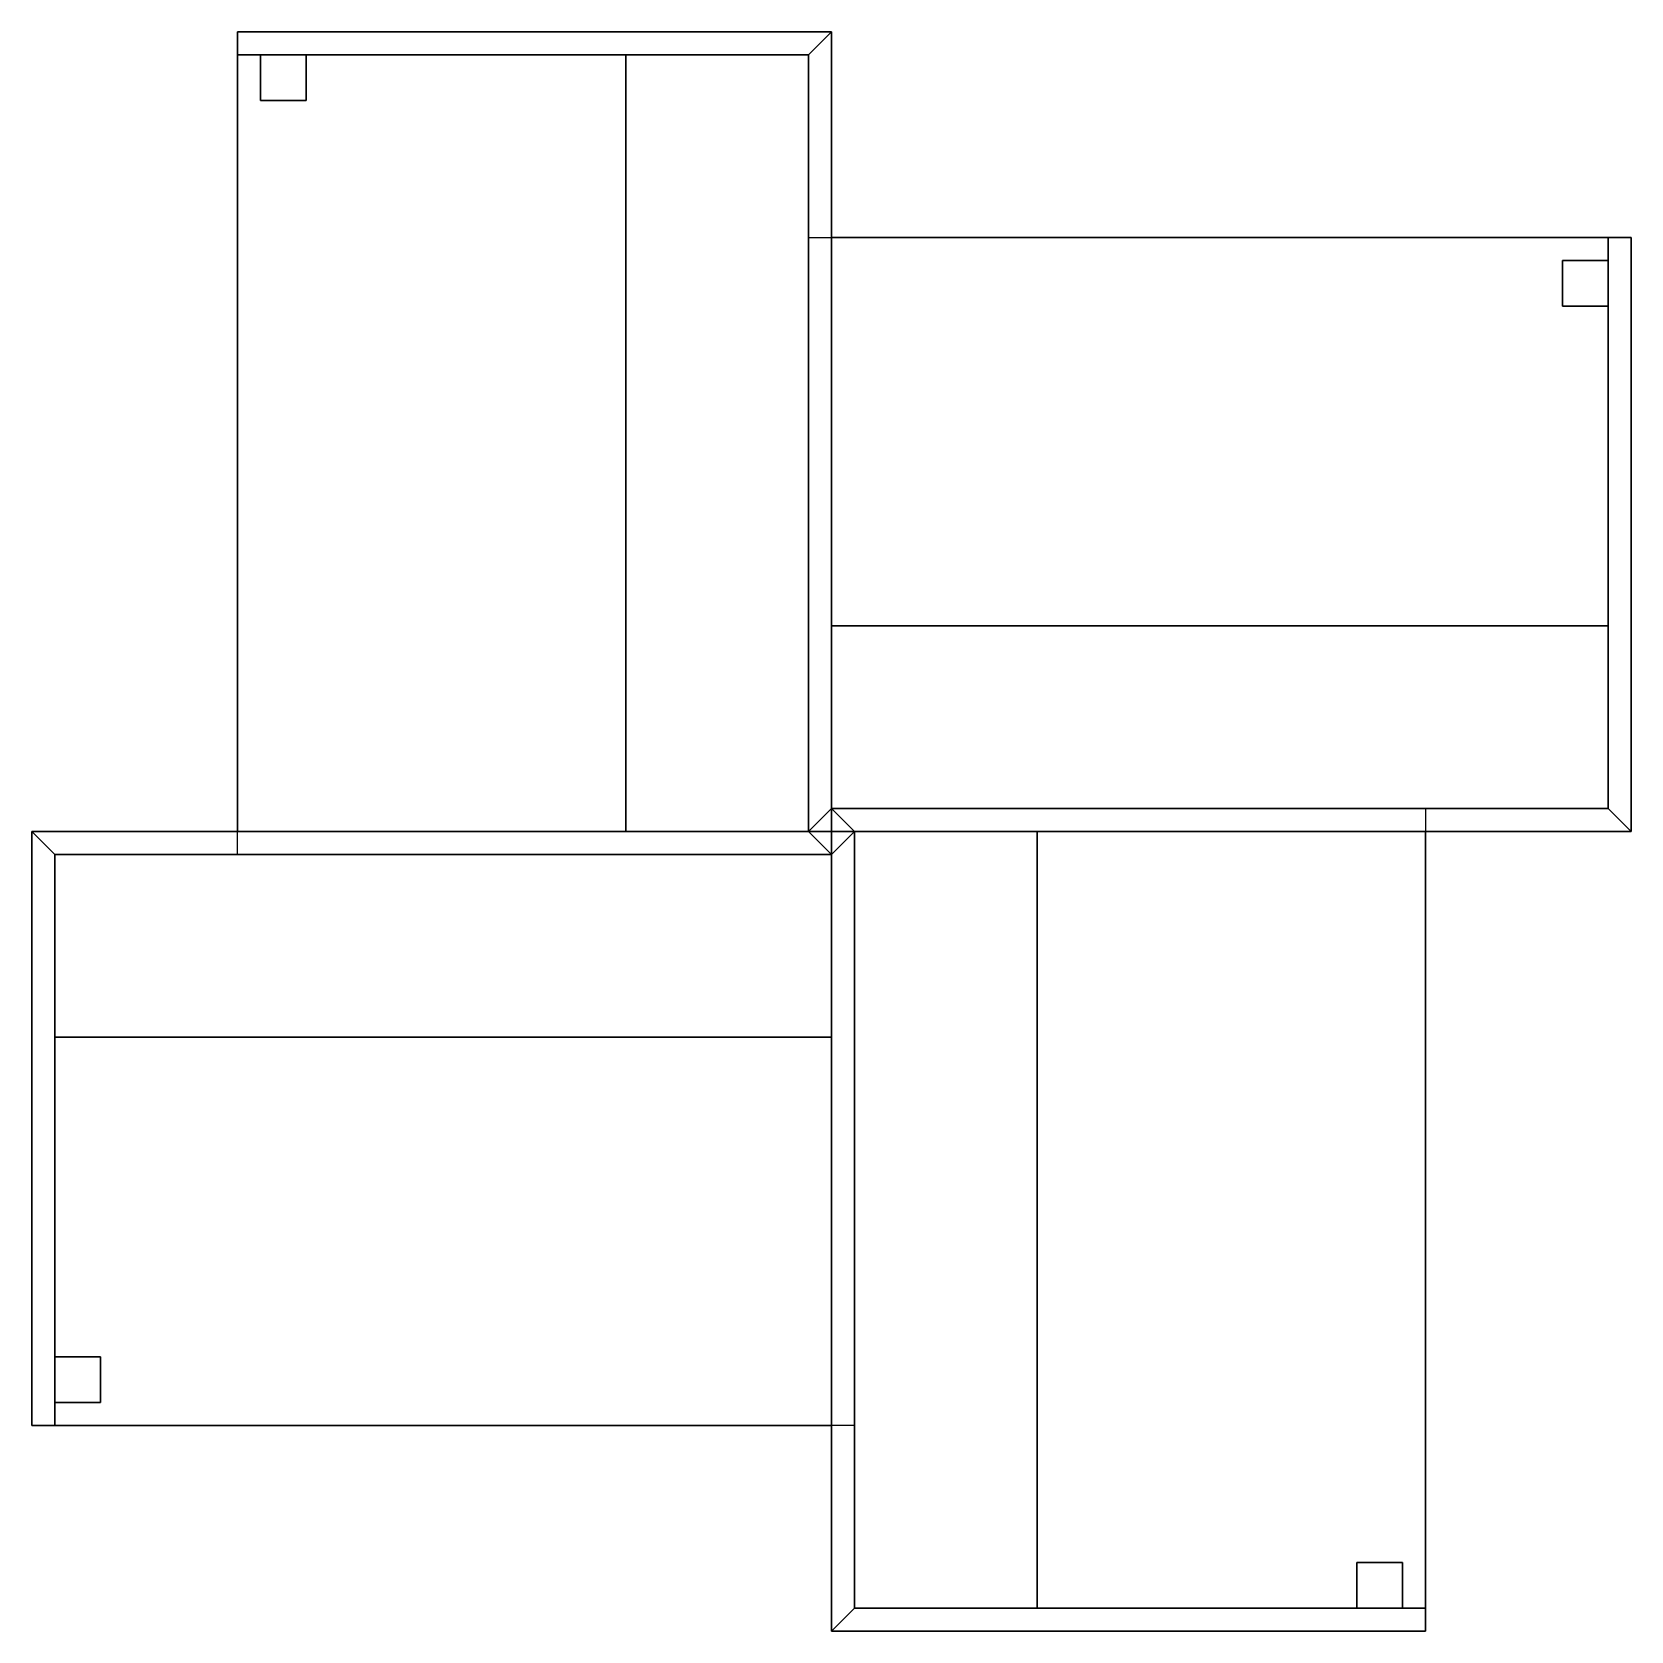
# Model space of a CAD drawing. Extents: x 0 to 1.78, y 0 to 1.78.
import ezdxf

# ---------------------------------------------------------------- set-up
doc = ezdxf.new("R2010")
doc.units = 0
doc.header["$LTSCALE"] = 2
doc.layers.get('0').update_dxf_attribs({"linetype": 'CONTINUOUS'})

msp = doc.modelspace()

# ---------------------------------------------------------------- linework, layer by layer
at = {"color": 0, "linetype": 'BYBLOCK'}
for points in [[(0.2286, 1.778, 0.9144), (0.2286, 1.7526, 0.9144), (0.8636, 1.7526, 0.9144), (0.889, 1.778, 0.9144)], [(0.2286, 1.7526, 0.508), (0.2286, 1.778, 0.4826), (0.2286, 1.778, 0.9144), (0.2286, 1.7526, 0.9144)], [(0.2286, 0.889, 0.4826), (0.2286, 0.889, 0.508), (0.2286, 1.7526, 0.508), (0.2286, 1.778, 0.4826)], [(0.889, 0.8636, 0.4826), (0.2286, 0.8636, 0.4826), (0.2286, 1.778, 0.4826), (0.889, 1.778, 0.4826)], [(0.889, 1.778, 0.4826), (0.889, 1.778, 0.9144), (0.2286, 1.778, 0.9144), (0.2286, 1.778, 0.4826)], [(0.889, 0.9144, 0.9144), (0.8636, 0.889, 0.9144), (0.8636, 1.7526, 0.9144), (0.889, 1.778, 0.9144)], [(0.889, 0.9144, 0.508), (0.889, 0.9144, 0.9144), (0.889, 1.778, 0.9144), (0.889, 1.778, 0.508)], [(0.889, 1.5494, 0.4826), (0.889, 1.5494, 0.508), (0.889, 1.778, 0.508), (0.889, 1.778, 0.4826)], [(0.8636, 1.7526, 0.508), (0.8636, 1.7526, 0.9144), (0.2286, 1.7526, 0.9144), (0.2286, 1.7526, 0.508)], [(0.8636, 0.889, 0.508), (0.2286, 0.889, 0.508), (0.2286, 1.7526, 0.508), (0.8636, 1.7526, 0.508)], [(0.254, 1.7526), (0.254, 1.7018), (0.254, 1.7018, 0.4826), (0.254, 1.7526, 0.4826)], [(0.3048, 1.7526, 0.4826), (0.254, 1.7526, 0.4826), (0.254, 1.7526), (0.3048, 1.7526)], [(0.3048, 1.7018), (0.3048, 1.7018, 0.4826), (0.3048, 1.7526, 0.4826), (0.3048, 1.7526)], [(0.6604, 1.7526, 0.7874), (0.6604, 1.7526, 0.8128), (0.6604, 0.889, 0.8128), (0.6604, 0.889, 0.7874)], [(0.8636, 1.7526, 0.7874), (0.8636, 0.889, 0.7874), (0.6604, 0.889, 0.7874), (0.6604, 1.7526, 0.7874)], [(0.8636, 1.7526, 0.8128), (0.8636, 0.889, 0.8128), (0.6604, 0.889, 0.8128), (0.6604, 1.7526, 0.8128)], [(0.8636, 0.889, 0.4826), (0.8636, 0.889, 0.9144), (0.8636, 1.7526, 0.9144), (0.8636, 1.7526, 0.4826)], [(0.3048, 1.7018, 0.4826), (0.254, 1.7018, 0.4826), (0.254, 1.7018), (0.3048, 1.7018)], [(0.8636, 0.889, 0.4826), (0.8636, 1.5494, 0.4826), (1.778, 1.5494, 0.4826), (1.778, 0.889, 0.4826)], [(0.889, 1.5494, 0.4826), (0.889, 1.5494, 0.508), (1.7526, 1.5494, 0.508), (1.778, 1.5494, 0.4826)], [(0.889, 0.9144, 0.508), (0.889, 1.5494, 0.508), (1.7526, 1.5494, 0.508), (1.7526, 0.9144, 0.508)], [(1.778, 1.5494, 0.9144), (1.7526, 1.5494, 0.9144), (1.7526, 0.9144, 0.9144), (1.778, 0.889, 0.9144)], [(1.7526, 1.5494, 0.508), (1.778, 1.5494, 0.4826), (1.778, 1.5494, 0.9144), (1.7526, 1.5494, 0.9144)], [(1.7526, 0.9144, 0.508), (1.7526, 0.9144, 0.9144), (1.7526, 1.5494, 0.9144), (1.7526, 1.5494, 0.508)], [(1.778, 0.889, 0.4826), (1.778, 0.889, 0.9144), (1.778, 1.5494, 0.9144), (1.778, 1.5494, 0.4826)], [(1.7526, 1.524), (1.7018, 1.524), (1.7018, 1.524, 0.4826), (1.7526, 1.524, 0.4826)], [(1.7018, 1.4732, 0.4826), (1.7018, 1.524, 0.4826), (1.7018, 1.524), (1.7018, 1.4732)], [(1.7526, 1.4732, 0.4826), (1.7526, 1.524, 0.4826), (1.7526, 1.524), (1.7526, 1.4732)], [(1.7018, 1.4732), (1.7018, 1.4732, 0.4826), (1.7526, 1.4732, 0.4826), (1.7526, 1.4732)], [(1.7526, 1.1176, 0.7874), (1.7526, 1.1176, 0.8128), (0.889, 1.1176, 0.8128), (0.889, 1.1176, 0.7874)], [(1.7526, 0.9144, 0.7874), (0.889, 0.9144, 0.7874), (0.889, 1.1176, 0.7874), (1.7526, 1.1176, 0.7874)], [(1.7526, 0.9144, 0.8128), (0.889, 0.9144, 0.8128), (0.889, 1.1176, 0.8128), (1.7526, 1.1176, 0.8128)], [(0.889, 0.9144, 0.4826), (0.889, 0.9144, 0.9144), (1.7526, 0.9144, 0.9144), (1.7526, 0.9144, 0.4826)], [(0.889, 0.9144, 0.4826), (1.5494, 0.9144, 0.4826), (1.5494, 0, 0.4826), (0.889, 0, 0.4826)], [(0.9144, 0.889, 0.9144), (0.889, 0.9144, 0.9144), (1.7526, 0.9144, 0.9144), (1.778, 0.889, 0.9144)], [(0.8636, 0.889, 0.9144), (0.889, 0.8636, 0.9144), (0.0254, 0.8636, 0.9144), (0, 0.889, 0.9144)], [(0.8636, 0.889, 0.508), (0.8636, 0.889, 0.9144), (0, 0.889, 0.9144), (0, 0.889, 0.508)], [(0, 0.2286, 0.9144), (0.0254, 0.2286, 0.9144), (0.0254, 0.8636, 0.9144), (0, 0.889, 0.9144)], [(0.9144, 0.889, 0.4826), (0.9144, 0.2286, 0.4826), (0, 0.2286, 0.4826), (0, 0.889, 0.4826)], [(0, 0.889, 0.4826), (0, 0.889, 0.9144), (0, 0.2286, 0.9144), (0, 0.2286, 0.4826)], [(0.2286, 0.889, 0.4826), (0.2286, 0.889, 0.508), (0, 0.889, 0.508), (0, 0.889, 0.4826)], [(0.889, 0.8636, 0.9144), (0.9144, 0.889, 0.9144), (0.9144, 0.0254, 0.9144), (0.889, 0, 0.9144)], [(0.9144, 0.889, 0.508), (1.5494, 0.889, 0.508), (1.5494, 0.0254, 0.508), (0.9144, 0.0254, 0.508)], [(0.9144, 0.0254, 0.8128), (0.9144, 0.889, 0.8128), (1.1176, 0.889, 0.8128), (1.1176, 0.0254, 0.8128)], [(0.9144, 0.889, 0.508), (0.9144, 0.889, 0.9144), (1.778, 0.889, 0.9144), (1.778, 0.889, 0.508)], [(0.9144, 0.0254, 0.7874), (0.9144, 0.889, 0.7874), (1.1176, 0.889, 0.7874), (1.1176, 0.0254, 0.7874)], [(0.9144, 0.889, 0.4826), (0.9144, 0.889, 0.9144), (0.9144, 0.0254, 0.9144), (0.9144, 0.0254, 0.4826)], [(1.1176, 0.0254, 0.7874), (1.1176, 0.0254, 0.8128), (1.1176, 0.889, 0.8128), (1.1176, 0.889, 0.7874)], [(1.5494, 0.889, 0.4826), (1.5494, 0.889, 0.508), (1.5494, 0.0254, 0.508), (1.5494, 0, 0.4826)], [(1.5494, 0.889, 0.4826), (1.5494, 0.889, 0.508), (1.778, 0.889, 0.508), (1.778, 0.889, 0.4826)], [(0.889, 0.8636, 0.4826), (0.889, 0.8636, 0.9144), (0.0254, 0.8636, 0.9144), (0.0254, 0.8636, 0.4826)], [(0.0254, 0.8636, 0.7874), (0.889, 0.8636, 0.7874), (0.889, 0.6604, 0.7874), (0.0254, 0.6604, 0.7874)], [(0.0254, 0.8636, 0.508), (0.0254, 0.8636, 0.9144), (0.0254, 0.2286, 0.9144), (0.0254, 0.2286, 0.508)], [(0.0254, 0.8636, 0.8128), (0.889, 0.8636, 0.8128), (0.889, 0.6604, 0.8128), (0.0254, 0.6604, 0.8128)], [(0.889, 0.8636, 0.508), (0.889, 0.2286, 0.508), (0.0254, 0.2286, 0.508), (0.0254, 0.8636, 0.508)], [(0.889, 0.8636, 0.508), (0.889, 0.8636, 0.9144), (0.889, 0, 0.9144), (0.889, 0, 0.508)], [(0.0254, 0.6604, 0.7874), (0.0254, 0.6604, 0.8128), (0.889, 0.6604, 0.8128), (0.889, 0.6604, 0.7874)], [(0.0762, 0.3048), (0.0762, 0.3048, 0.4826), (0.0254, 0.3048, 0.4826), (0.0254, 0.3048)], [(0.0254, 0.3048, 0.4826), (0.0254, 0.254, 0.4826), (0.0254, 0.254), (0.0254, 0.3048)], [(0.0762, 0.3048, 0.4826), (0.0762, 0.254, 0.4826), (0.0762, 0.254), (0.0762, 0.3048)], [(0.0254, 0.254), (0.0762, 0.254), (0.0762, 0.254, 0.4826), (0.0254, 0.254, 0.4826)], [(0.0254, 0.2286, 0.508), (0, 0.2286, 0.4826), (0, 0.2286, 0.9144), (0.0254, 0.2286, 0.9144)], [(0.889, 0.2286, 0.4826), (0.889, 0.2286, 0.508), (0.0254, 0.2286, 0.508), (0, 0.2286, 0.4826)], [(0.889, 0.2286, 0.4826), (0.889, 0.2286, 0.508), (0.889, 0, 0.508), (0.889, 0, 0.4826)], [(1.4732, 0.0762, 0.4826), (1.524, 0.0762, 0.4826), (1.524, 0.0762), (1.4732, 0.0762)], [(1.4732, 0.0762), (1.4732, 0.0762, 0.4826), (1.4732, 0.0254, 0.4826), (1.4732, 0.0254)], [(1.524, 0.0254), (1.524, 0.0762), (1.524, 0.0762, 0.4826), (1.524, 0.0254, 0.4826)], [(1.5494, 0, 0.9144), (1.5494, 0.0254, 0.9144), (0.9144, 0.0254, 0.9144), (0.889, 0, 0.9144)], [(0.9144, 0.0254, 0.508), (0.9144, 0.0254, 0.9144), (1.5494, 0.0254, 0.9144), (1.5494, 0.0254, 0.508)], [(1.4732, 0.0254, 0.4826), (1.524, 0.0254, 0.4826), (1.524, 0.0254), (1.4732, 0.0254)], [(1.5494, 0.0254, 0.508), (1.5494, 0, 0.4826), (1.5494, 0, 0.9144), (1.5494, 0.0254, 0.9144)], [(0.889, 0, 0.4826), (0.889, 0, 0.9144), (1.5494, 0, 0.9144), (1.5494, 0, 0.4826)]]:
    msp.add_3dface(points, dxfattribs=at)

doc.saveas('drawing.dxf')
